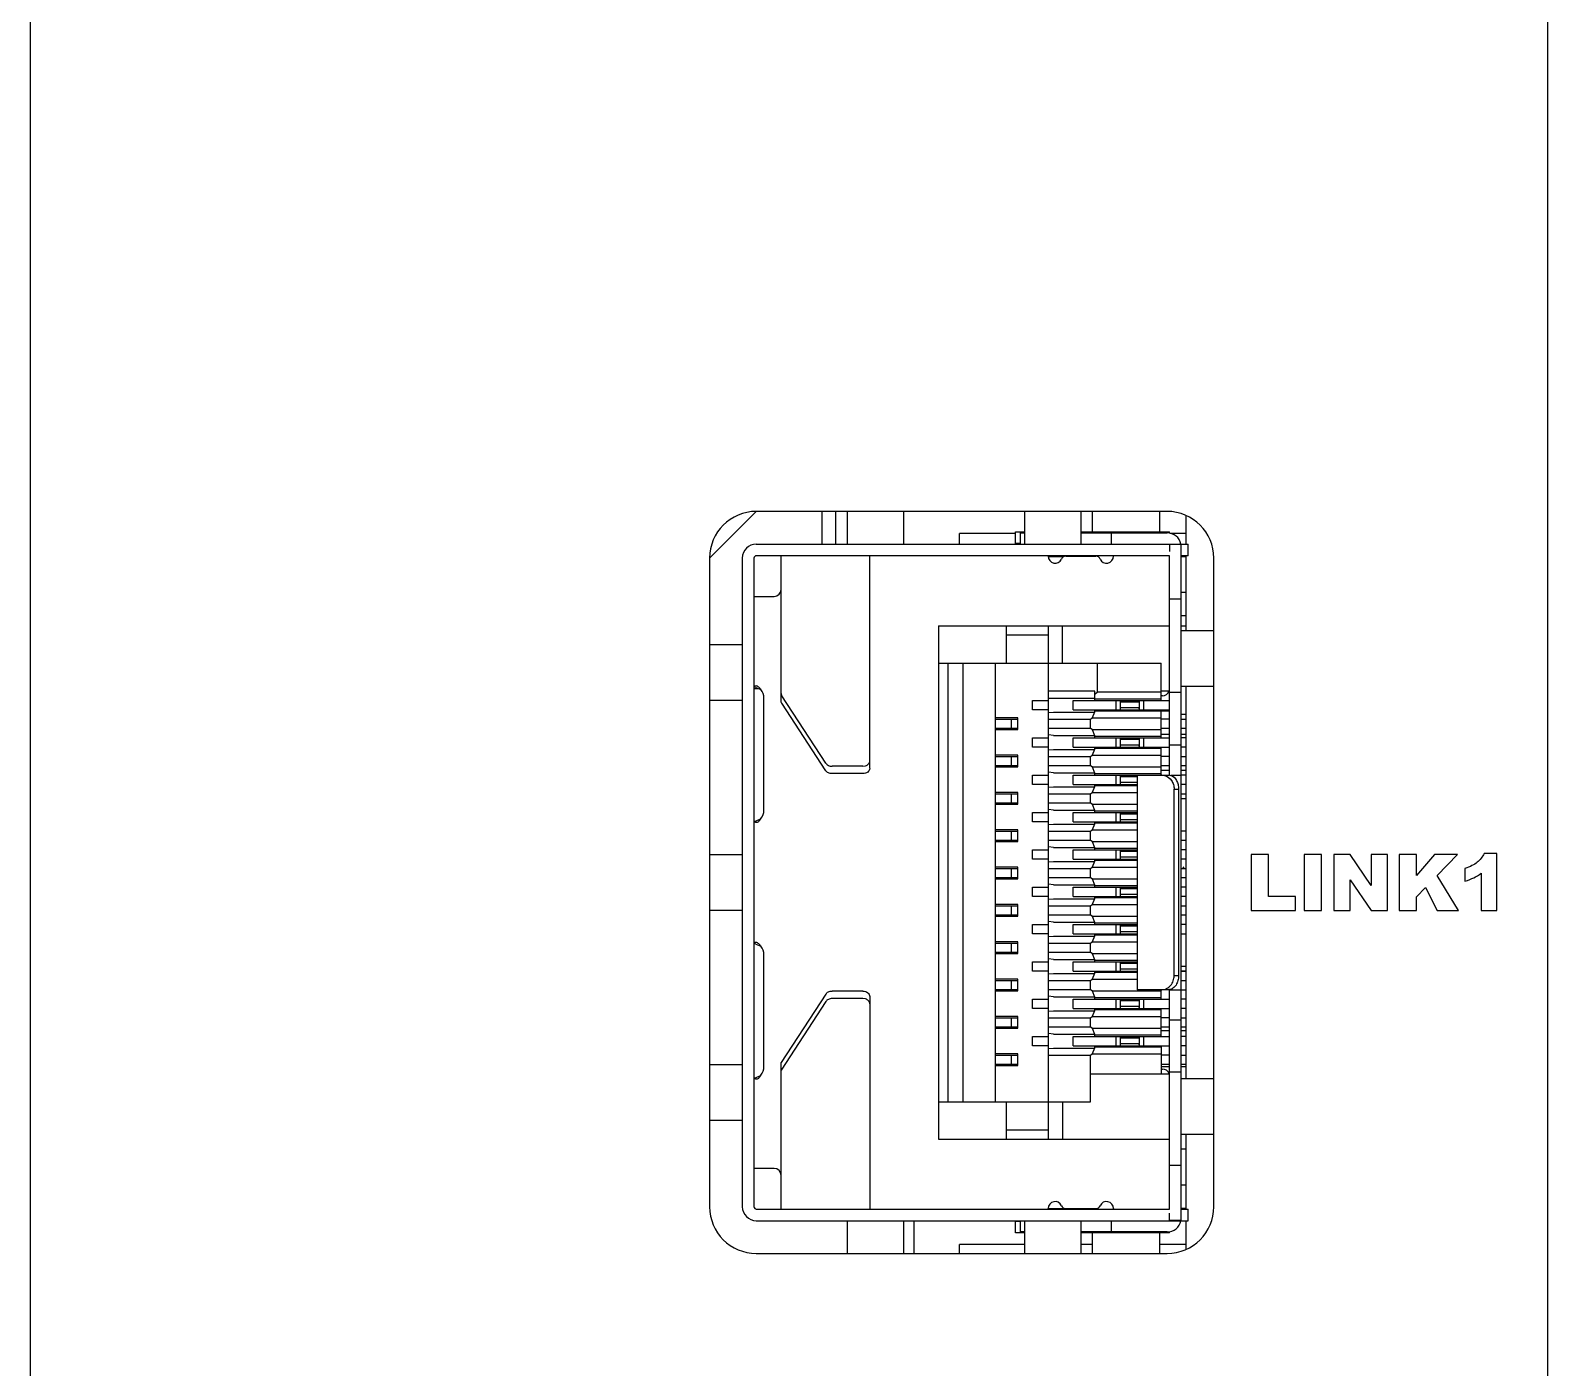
# Model space of a CAD drawing. Header units: inches. Extents: x 0 to 32, y 0 to 130.
# Drawn here: x -0.25 to 32.25, y 36.34 to 65 of the extents above; entities that cross this region are included whole.
import ezdxf

# ---------------------------------------------------------------- set-up
doc = ezdxf.new("R2010")
doc.units = ezdxf.units.IN
doc.header["$LTSCALE"] = 1.21
doc.header["$MEASUREMENT"] = 0
doc.layers.get('0').update_dxf_attribs({"linetype": 'CONTINUOUS'})
for name, color, linetype in [('02___PRT_ALL_AXES', 7, 'CONTINUOUS'), ('03___PRT_ALL_CURVES', 7, 'CONTINUOUS'), ('ECAD_PULSE_HX5401NL', 7, 'CONTINUOUS'), ('ECAD_TE_1734099-5', 7, 'CONTINUOUS')]:
    doc.layers.add(name, color=color, linetype=linetype)

msp = doc.modelspace()

# ---------------------------------------------------------------- linework, layer by layer
at = {"color": 7, "linetype": 'Continuous'}
for p, q in [((-0.25, 6), (-0.25, 91.8)), ((32.25, 91.8), (32.25, 6)), ((24.1, 54.69), (15.3, 54.69)), ((17, 53.99), (17, 54.69)), ((17.25, 53.99), (17.25, 54.69)), ((18.45, 54.69), (18.45, 53.99)), ((21.05, 53.99), (21.05, 54.69)), ((22.25, 54.69), (22.25, 53.99)), ((22.5, 54.253), (22.5, 54.69)), ((23.94, 54.253), (23.94, 54.69)), ((24.5, 54.595), (24.5, 53.99)), ((15.3, 53.99), (24.55, 53.99)), ((19.65, 53.99), (19.65, 54.22)), ((20.85, 54.22), (19.65, 54.22)), ((20.85, 53.99), (20.85, 54.253)), ((20.85, 54.253), (21.05, 54.253)), ((20.95, 54.003), (20.85, 54.003)), ((20.95, 54.23), (20.95, 53.99)), ((20.95, 54.23), (21.05, 54.23)), ((22.25, 54.253), (24.15, 54.253)), ((22.48, 54.24), (22.25, 54.24)), ((22.25, 54.23), (24.1, 54.23)), ((22.9, 54.23), (22.9, 53.99)), ((24.15, 54.221), (24.15, 54.253)), ((24.15, 53.99), (24.15, 53.83)), ((24.4, 53.98), (24.15, 53.98)), ((24.5, 54.22), (24.163, 54.22)), ((24.4, 39.5), (24.4, 53.98)), ((24.55, 53.74), (24.55, 53.99)), ((14.3, 53.69), (14.3, 39.79)), ((15, 53.69), (15, 39.79)), ((15.25, 53.69), (15.25, 39.79)), ((24.15, 53.74), (15.3, 53.74)), ((15.83, 50.63), (15.83, 53.74)), ((17.73, 49.185), (17.73, 53.74)), ((21.55, 53.74), (21.55, 53.73)), ((21.887, 53.72), (21.55, 53.72)), ((21.929, 53.73), (22.571, 53.73)), ((22.95, 53.73), (22.95, 53.741)), ((24.15, 49.04), (24.15, 53.74)), ((24.55, 53.74), (24.4, 53.74)), ((24.5, 53.72), (24.4, 53.72)), ((24.5, 53.74), (24.5, 52.14)), ((25.1, 39.79), (25.1, 53.69)), ((15.25, 52.87), (15.68, 52.87)), ((24.4, 52.81), (24.15, 52.81)), ((24.5, 52.95), (24.4, 52.95)), ((24.5, 52.45), (24.4, 52.45)), ((19.2, 52.24), (19.2, 41.24)), ((19.2, 52.24), (24.15, 52.24)), ((20.66, 51.44), (20.66, 52.24)), ((21.56, 52.04), (20.66, 52.04)), ((21.56, 41.24), (21.56, 52.24)), ((21.86, 51.44), (21.86, 52.24)), ((24.4, 52.24), (24.5, 52.24)), ((24.4, 52.14), (25.1, 52.14)), ((14.3, 51.84), (15, 51.84)), ((19.2, 51.44), (23.97, 51.44)), ((19.4, 51.44), (19.4, 42.04)), ((19.72, 51.44), (19.72, 42.04)), ((20.42, 42.04), (20.42, 51.44)), ((22.61, 50.815), (22.61, 51.44)), ((23.97, 50.64), (23.97, 51.44)), ((15.289, 50.919), (15.4, 50.873)), ((16.789, 49.294), (15.846, 50.739)), ((22.55, 50.84), (21.56, 50.84)), ((22.55, 50.64), (22.55, 50.84)), ((22.61, 50.815), (22.55, 50.764)), ((23.97, 50.815), (22.61, 50.815)), ((24.15, 50.84), (23.97, 50.84)), ((24, 50.74), (23.97, 50.74)), ((24.4, 50.81), (24.15, 50.81)), ((25.1, 50.94), (24.4, 50.94)), ((24.5, 50.94), (24.5, 42.54)), ((15, 50.64), (14.3, 50.64)), ((15.462, 48.29), (15.462, 50.69)), ((16.789, 49.133), (15.846, 50.579)), ((21.215, 50.44), (21.215, 50.64)), ((21.215, 50.64), (21.56, 50.64)), ((21.56, 50.44), (21.215, 50.44)), ((21.56, 50.69), (22.55, 50.69)), ((21.56, 50.38), (21.662, 50.39)), ((21.662, 50.39), (22.55, 50.39)), ((22.088, 50.44), (22.088, 50.64)), ((22.088, 50.64), (24.15, 50.64)), ((22.088, 50.44), (24.15, 50.44)), ((22.547, 50.39), (22.495, 50.265)), ((23.97, 50.665), (22.55, 50.665)), ((22.55, 50.39), (22.55, 50.44)), ((22.55, 50.415), (23.97, 50.415)), ((23.002, 50.64), (23.002, 50.44)), ((23.1, 50.45), (23.1, 50.63)), ((23.5, 50.6), (23.1, 50.6)), ((23.5, 50.48), (23.1, 50.48)), ((23.5, 50.617), (23.5, 50.623)), ((23.5, 50.617), (23.5, 50.463)), ((23.5, 50.457), (23.5, 50.463)), ((23.598, 50.44), (23.598, 50.64)), ((23.97, 49.84), (23.97, 50.44)), ((24.15, 50.41), (23.97, 50.41)), ((20.9, 50.265), (20.42, 50.265)), ((20.42, 50.24), (20.9, 50.24)), ((20.765, 50.04), (20.765, 50.24)), ((20.9, 50.015), (20.9, 50.265)), ((21.56, 50.24), (22.46, 50.24)), ((22.46, 50.24), (22.495, 50.265)), ((22.46, 50.04), (22.46, 50.24)), ((22.495, 50.265), (23.97, 50.265)), ((24.15, 50.24), (23.97, 50.24)), ((24.5, 50.34), (24.4, 50.34)), ((24.4, 50.24), (24.5, 50.24)), ((20.9, 50.04), (20.42, 50.04)), ((20.42, 50.015), (20.9, 50.015)), ((21.215, 49.64), (21.215, 49.84)), ((21.215, 49.84), (21.56, 49.84)), ((22.46, 50.04), (21.56, 50.04)), ((21.662, 49.89), (21.56, 49.9)), ((21.662, 49.89), (22.55, 49.89)), ((22.088, 49.64), (22.088, 49.84)), ((22.088, 49.84), (24.15, 49.84)), ((22.495, 50.015), (22.46, 50.04)), ((22.495, 50.015), (22.547, 49.89)), ((22.495, 50.015), (23.97, 50.015)), ((22.55, 49.84), (22.55, 49.89)), ((23.97, 49.865), (22.55, 49.865)), ((23.002, 49.84), (23.002, 49.64)), ((23.1, 49.65), (23.1, 49.83)), ((23.5, 49.8), (23.1, 49.8)), ((23.5, 49.817), (23.5, 49.823)), ((23.5, 49.817), (23.5, 49.663)), ((23.598, 49.64), (23.598, 49.84)), ((24.15, 50.04), (23.97, 50.04)), ((24.15, 49.91), (23.97, 49.91)), ((24.5, 50.04), (24.4, 50.04)), ((24.5, 49.91), (24.4, 49.91)), ((24.5, 49.84), (24.4, 49.84)), ((20.9, 49.465), (20.42, 49.465)), ((20.42, 49.44), (20.9, 49.44)), ((20.765, 49.24), (20.765, 49.44)), ((20.9, 49.215), (20.9, 49.465)), ((21.56, 49.64), (21.215, 49.64)), ((21.56, 49.58), (21.662, 49.59)), ((21.56, 49.44), (22.46, 49.44)), ((21.662, 49.59), (22.55, 49.59)), ((22.088, 49.64), (24.15, 49.64)), ((22.46, 49.44), (22.495, 49.465)), ((22.46, 49.24), (22.46, 49.44)), ((22.547, 49.59), (22.495, 49.465)), ((22.495, 49.465), (23.97, 49.465)), ((22.55, 49.59), (22.55, 49.64)), ((22.55, 49.615), (23.97, 49.615)), ((23.5, 49.68), (23.1, 49.68)), ((23.5, 49.657), (23.5, 49.663)), ((23.97, 49.04), (23.97, 49.64)), ((24.15, 49.44), (23.97, 49.44)), ((24.15, 49.69), (24.4, 49.69)), ((24.5, 49.64), (24.4, 49.64)), ((24.4, 49.44), (24.5, 49.44)), ((17.58, 49.23), (16.923, 49.23)), ((17.58, 49.23), (17.638, 49.239)), ((20.9, 49.24), (20.42, 49.24)), ((20.42, 49.215), (20.9, 49.215)), ((22.46, 49.24), (21.56, 49.24)), ((21.662, 49.09), (21.56, 49.1)), ((21.662, 49.09), (22.55, 49.09)), ((22.495, 49.215), (22.46, 49.24)), ((22.495, 49.215), (22.547, 49.09)), ((22.495, 49.215), (23.97, 49.215)), ((22.55, 49.04), (22.55, 49.09)), ((24.15, 49.24), (23.97, 49.24)), ((24.15, 49.14), (23.97, 49.14)), ((24.5, 49.24), (24.4, 49.24)), ((24.5, 49.14), (24.4, 49.14)), ((17.58, 49.07), (16.923, 49.07)), ((21.215, 48.84), (21.215, 49.04)), ((21.215, 49.04), (21.56, 49.04)), ((21.56, 48.84), (21.215, 48.84)), ((21.56, 48.78), (21.662, 48.79)), ((21.662, 48.79), (22.55, 48.79)), ((22.088, 48.84), (22.088, 49.04)), ((22.088, 49.04), (24.134, 49.04)), ((22.088, 48.84), (23.46, 48.84)), ((22.547, 48.79), (22.495, 48.665)), ((23.97, 49.065), (22.55, 49.065)), ((22.55, 48.79), (22.55, 48.84)), ((22.55, 48.815), (23.46, 48.815)), ((23.002, 49.04), (23.002, 48.84)), ((23.1, 48.85), (23.1, 49.03)), ((23.46, 49), (23.1, 49)), ((23.46, 48.88), (23.1, 48.88)), ((23.46, 49.04), (23.46, 44.44)), ((24.04, 49.033), (23.987, 49.04)), ((24.15, 49.038), (24.177, 49.033)), ((24.177, 49.04), (24.4, 49.04)), ((24.5, 49.04), (24.4, 49.04)), ((24.5, 48.84), (24.4, 48.84)), ((20.9, 48.665), (20.42, 48.665)), ((20.42, 48.64), (20.9, 48.64)), ((20.9, 48.44), (20.42, 48.44)), ((20.765, 48.44), (20.765, 48.64)), ((20.9, 48.415), (20.9, 48.665)), ((21.56, 48.64), (22.46, 48.64)), ((22.46, 48.44), (21.56, 48.44)), ((22.46, 48.64), (22.495, 48.665)), ((22.46, 48.44), (22.46, 48.64)), ((22.495, 48.415), (22.46, 48.44)), ((22.495, 48.665), (23.46, 48.665)), ((24.25, 44.74), (24.25, 48.74)), ((24.25, 48.74), (24.346, 48.74)), ((24.346, 48.74), (24.346, 44.74)), ((24.4, 48.64), (24.5, 48.64)), ((24.4, 48.54), (24.5, 48.54)), ((20.42, 48.415), (20.9, 48.415)), ((21.215, 48.04), (21.215, 48.24)), ((21.215, 48.24), (21.56, 48.24)), ((21.662, 48.29), (21.56, 48.3)), ((21.662, 48.29), (22.55, 48.29)), ((22.088, 48.04), (22.088, 48.24)), ((22.088, 48.24), (23.46, 48.24)), ((22.495, 48.415), (22.547, 48.29)), ((22.495, 48.415), (23.46, 48.415)), ((22.55, 48.24), (22.55, 48.29)), ((23.46, 48.265), (22.55, 48.265)), ((23.002, 48.24), (23.002, 48.04)), ((23.1, 48.05), (23.1, 48.23)), ((23.46, 48.2), (23.1, 48.2)), ((20.9, 47.865), (20.42, 47.865)), ((20.42, 47.84), (20.9, 47.84)), ((20.765, 47.64), (20.765, 47.84)), ((20.9, 47.615), (20.9, 47.865)), ((21.56, 48.04), (21.215, 48.04)), ((21.56, 47.98), (21.662, 47.99)), ((21.56, 47.84), (22.46, 47.84)), ((21.662, 47.99), (22.55, 47.99)), ((22.088, 48.04), (23.46, 48.04)), ((22.46, 47.84), (22.495, 47.865)), ((22.46, 47.64), (22.46, 47.84)), ((22.547, 47.99), (22.495, 47.865)), ((22.495, 47.865), (23.46, 47.865)), ((22.55, 47.99), (22.55, 48.04)), ((22.55, 48.015), (23.46, 48.015)), ((23.46, 48.08), (23.1, 48.08)), ((24.5, 47.84), (24.4, 47.84)), ((20.9, 47.64), (20.42, 47.64)), ((20.42, 47.615), (20.9, 47.615)), ((22.46, 47.64), (21.56, 47.64)), ((21.662, 47.49), (21.56, 47.5)), ((21.662, 47.49), (22.55, 47.49)), ((22.495, 47.615), (22.46, 47.64)), ((22.495, 47.615), (22.547, 47.49)), ((22.495, 47.615), (23.46, 47.615)), ((22.55, 47.44), (22.55, 47.49)), ((23.46, 47.465), (22.55, 47.465)), ((24.5, 47.64), (24.4, 47.64)), ((14.3, 47.34), (15, 47.34)), ((21.215, 47.24), (21.215, 47.44)), ((21.215, 47.44), (21.56, 47.44)), ((21.56, 47.24), (21.215, 47.24)), ((21.56, 47.18), (21.662, 47.19)), ((21.662, 47.19), (22.55, 47.19)), ((22.088, 47.24), (22.088, 47.44)), ((22.088, 47.44), (23.46, 47.44)), ((22.088, 47.24), (23.46, 47.24)), ((22.547, 47.19), (22.495, 47.065)), ((22.55, 47.19), (22.55, 47.24)), ((22.55, 47.215), (23.46, 47.215)), ((23.002, 47.44), (23.002, 47.24)), ((23.1, 47.25), (23.1, 47.43)), ((23.46, 47.4), (23.1, 47.4)), ((23.46, 47.28), (23.1, 47.28)), ((24.5, 47.44), (24.4, 47.44)), ((24.5, 47.24), (24.4, 47.24)), ((20.9, 47.065), (20.42, 47.065)), ((20.42, 47.04), (20.9, 47.04)), ((20.9, 46.84), (20.42, 46.84)), ((20.42, 46.815), (20.9, 46.815)), ((20.765, 46.84), (20.765, 47.04)), ((20.9, 46.815), (20.9, 47.065)), ((21.56, 47.04), (22.46, 47.04)), ((22.46, 46.84), (21.56, 46.84)), ((22.46, 47.04), (22.495, 47.065)), ((22.46, 46.84), (22.46, 47.04)), ((22.495, 46.815), (22.46, 46.84)), ((22.495, 47.065), (23.46, 47.065)), ((22.495, 46.815), (22.547, 46.69)), ((22.495, 46.815), (23.46, 46.815)), ((24.4, 47.04), (24.5, 47.04)), ((24.5, 46.84), (24.4, 46.84)), ((21.215, 46.44), (21.215, 46.64)), ((21.215, 46.64), (21.56, 46.64)), ((21.662, 46.69), (21.56, 46.7)), ((21.662, 46.69), (22.55, 46.69)), ((22.088, 46.44), (22.088, 46.64)), ((22.088, 46.64), (23.46, 46.64)), ((22.55, 46.64), (22.55, 46.69)), ((23.46, 46.665), (22.55, 46.665)), ((23.002, 46.64), (23.002, 46.44)), ((23.1, 46.45), (23.1, 46.63)), ((23.46, 46.6), (23.1, 46.6)), ((23.46, 46.48), (23.1, 46.48)), ((24.5, 46.64), (24.4, 46.64)), ((20.9, 46.265), (20.42, 46.265)), ((20.42, 46.24), (20.9, 46.24)), ((20.765, 46.04), (20.765, 46.24)), ((20.9, 46.015), (20.9, 46.265)), ((21.56, 46.44), (21.215, 46.44)), ((21.56, 46.38), (21.662, 46.39)), ((21.56, 46.24), (22.46, 46.24)), ((21.662, 46.39), (22.55, 46.39)), ((22.088, 46.44), (23.46, 46.44)), ((22.46, 46.24), (22.495, 46.265)), ((22.46, 46.04), (22.46, 46.24)), ((22.547, 46.39), (22.495, 46.265)), ((22.495, 46.265), (23.46, 46.265)), ((22.55, 46.39), (22.55, 46.44)), ((22.55, 46.415), (23.46, 46.415)), ((24.5, 46.44), (24.4, 46.44)), ((24.4, 46.24), (24.5, 46.24)), ((15, 46.14), (14.3, 46.14)), ((20.9, 46.04), (20.42, 46.04)), ((20.42, 46.015), (20.9, 46.015)), ((21.215, 45.64), (21.215, 45.84)), ((21.215, 45.84), (21.56, 45.84)), ((22.46, 46.04), (21.56, 46.04)), ((21.662, 45.89), (21.56, 45.9)), ((21.662, 45.89), (22.55, 45.89)), ((22.088, 45.64), (22.088, 45.84)), ((22.088, 45.84), (23.46, 45.84)), ((22.495, 46.015), (22.46, 46.04)), ((22.495, 46.015), (22.547, 45.89)), ((22.495, 46.015), (23.46, 46.015)), ((22.55, 45.84), (22.55, 45.89)), ((23.46, 45.865), (22.55, 45.865)), ((23.002, 45.84), (23.002, 45.64)), ((23.1, 45.65), (23.1, 45.83)), ((24.5, 46.04), (24.4, 46.04)), ((24.5, 45.84), (24.4, 45.84)), ((21.56, 45.64), (21.215, 45.64)), ((21.56, 45.58), (21.662, 45.59)), ((21.662, 45.59), (22.55, 45.59)), ((22.088, 45.64), (23.46, 45.64)), ((22.547, 45.59), (22.495, 45.465)), ((22.55, 45.59), (22.55, 45.64)), ((22.55, 45.615), (23.46, 45.615)), ((23.46, 45.8), (23.1, 45.8)), ((23.46, 45.68), (23.1, 45.68)), ((24.4, 45.64), (24.5, 45.64)), ((15.289, 45.419), (15.4, 45.373)), ((15.462, 42.79), (15.462, 45.19)), ((20.9, 45.465), (20.42, 45.465)), ((20.42, 45.44), (20.9, 45.44)), ((20.9, 45.24), (20.42, 45.24)), ((20.42, 45.215), (20.9, 45.215)), ((20.765, 45.24), (20.765, 45.44)), ((20.9, 45.215), (20.9, 45.465)), ((21.56, 45.44), (22.46, 45.44)), ((22.46, 45.24), (21.56, 45.24)), ((22.46, 45.44), (22.495, 45.465)), ((22.46, 45.24), (22.46, 45.44)), ((22.495, 45.215), (22.46, 45.24)), ((22.495, 45.465), (23.46, 45.465)), ((22.495, 45.215), (22.547, 45.09)), ((22.495, 45.215), (23.46, 45.215)), ((21.215, 44.84), (21.215, 45.04)), ((21.215, 45.04), (21.56, 45.04)), ((21.662, 45.09), (21.56, 45.1)), ((21.662, 45.09), (22.55, 45.09)), ((22.088, 44.84), (22.088, 45.04)), ((22.088, 45.04), (23.46, 45.04)), ((22.55, 45.04), (22.55, 45.09)), ((23.46, 45.065), (22.55, 45.065)), ((23.002, 45.04), (23.002, 44.84)), ((23.1, 44.85), (23.1, 45.03)), ((23.46, 45), (23.1, 45)), ((23.46, 44.88), (23.1, 44.88)), ((24.5, 44.94), (24.4, 44.94)), ((20.9, 44.665), (20.42, 44.665)), ((20.42, 44.64), (20.9, 44.64)), ((20.765, 44.44), (20.765, 44.64)), ((20.9, 44.415), (20.9, 44.665)), ((21.56, 44.84), (21.215, 44.84)), ((21.56, 44.78), (21.662, 44.79)), ((21.56, 44.64), (22.46, 44.64)), ((21.662, 44.79), (22.55, 44.79)), ((22.088, 44.84), (23.46, 44.84)), ((22.46, 44.64), (22.495, 44.665)), ((22.46, 44.44), (22.46, 44.64)), ((22.547, 44.79), (22.495, 44.665)), ((22.495, 44.665), (23.46, 44.665)), ((22.55, 44.79), (22.55, 44.84)), ((22.55, 44.815), (23.46, 44.815)), ((24.346, 44.74), (24.25, 44.74)), ((24.5, 44.84), (24.4, 44.84)), ((24.5, 44.83), (24.4, 44.83)), ((24.4, 44.64), (24.5, 44.64)), ((16.789, 44.347), (15.83, 42.877)), ((17.58, 44.41), (16.923, 44.41)), ((17.58, 44.25), (16.923, 44.25)), ((17.638, 44.241), (17.58, 44.25)), ((17.73, 44.295), (17.73, 39.74)), ((20.9, 44.44), (20.42, 44.44)), ((20.42, 44.415), (20.9, 44.415)), ((21.215, 44.04), (21.215, 44.24)), ((21.215, 44.24), (21.56, 44.24)), ((22.46, 44.44), (21.56, 44.44)), ((21.662, 44.29), (21.56, 44.3)), ((21.662, 44.29), (22.55, 44.29)), ((22.088, 44.04), (22.088, 44.24)), ((22.088, 44.24), (24.15, 44.24)), ((22.495, 44.415), (22.46, 44.44)), ((22.495, 44.415), (22.547, 44.29)), ((22.495, 44.415), (23.97, 44.415)), ((22.55, 44.24), (22.55, 44.29)), ((23.97, 44.265), (22.55, 44.265)), ((23.002, 44.24), (23.002, 44.04)), ((23.1, 44.05), (23.1, 44.23)), ((23.5, 44.2), (23.1, 44.2)), ((24.134, 44.44), (23.46, 44.44)), ((23.5, 44.217), (23.5, 44.223)), ((23.5, 44.217), (23.5, 44.063)), ((23.598, 44.04), (23.598, 44.24)), ((23.97, 44.24), (23.97, 44.44)), ((24.15, 44.441), (24.134, 44.44)), ((24.15, 39.74), (24.15, 44.44)), ((24.15, 44.44), (24.5, 44.44)), ((24.5, 44.24), (24.4, 44.24)), ((16.789, 44.186), (15.83, 42.716)), ((21.56, 44.04), (21.215, 44.04)), ((21.56, 43.98), (21.662, 43.99)), ((21.662, 43.99), (22.55, 43.99)), ((22.088, 44.04), (24.15, 44.04)), ((22.547, 43.99), (22.495, 43.865)), ((22.55, 43.99), (22.55, 44.04)), ((22.55, 44.015), (23.97, 44.015)), ((23.5, 44.08), (23.1, 44.08)), ((23.5, 44.057), (23.5, 44.063)), ((23.97, 43.44), (23.97, 44.04)), ((24.5, 44.04), (24.4, 44.04)), ((20.9, 43.865), (20.42, 43.865)), ((20.42, 43.84), (20.9, 43.84)), ((20.9, 43.64), (20.42, 43.64)), ((20.42, 43.615), (20.9, 43.615)), ((20.765, 43.64), (20.765, 43.84)), ((20.9, 43.615), (20.9, 43.865)), ((21.56, 43.84), (22.46, 43.84)), ((22.46, 43.64), (21.56, 43.64)), ((22.46, 43.84), (22.495, 43.865)), ((22.46, 43.64), (22.46, 43.84)), ((22.495, 43.615), (22.46, 43.64)), ((22.495, 43.865), (23.97, 43.865)), ((22.495, 43.615), (22.547, 43.49)), ((22.495, 43.615), (23.97, 43.615)), ((24.15, 43.84), (23.97, 43.84)), ((24.15, 43.64), (23.97, 43.64)), ((24.15, 43.56), (23.97, 43.56)), ((24.4, 43.79), (24.15, 43.79)), ((24.4, 43.84), (24.5, 43.84)), ((24.5, 43.64), (24.4, 43.64)), ((24.5, 43.56), (24.4, 43.56)), ((21.215, 43.24), (21.215, 43.44)), ((21.215, 43.44), (21.56, 43.44)), ((21.56, 43.24), (21.215, 43.24)), ((21.662, 43.49), (21.56, 43.5)), ((21.662, 43.49), (22.55, 43.49)), ((22.088, 43.24), (22.088, 43.44)), ((22.088, 43.44), (24.15, 43.44)), ((22.088, 43.24), (24.15, 43.24)), ((22.55, 43.44), (22.55, 43.49)), ((23.97, 43.465), (22.55, 43.465)), ((22.55, 43.19), (22.55, 43.24)), ((23.002, 43.44), (23.002, 43.24)), ((23.1, 43.25), (23.1, 43.43)), ((23.5, 43.4), (23.1, 43.4)), ((23.5, 43.28), (23.1, 43.28)), ((23.5, 43.417), (23.5, 43.423)), ((23.5, 43.417), (23.5, 43.263)), ((23.5, 43.257), (23.5, 43.263)), ((23.598, 43.24), (23.598, 43.44)), ((23.97, 43.24), (23.97, 42.64)), ((24.5, 43.44), (24.4, 43.44)), ((24.5, 43.24), (24.4, 43.24)), ((20.9, 43.065), (20.42, 43.065)), ((20.42, 43.04), (20.9, 43.04)), ((20.765, 42.84), (20.765, 43.04)), ((20.9, 42.815), (20.9, 43.065)), ((21.56, 43.18), (21.662, 43.19)), ((21.56, 43.04), (22.46, 43.04)), ((21.662, 43.19), (22.55, 43.19)), ((22.46, 43.04), (22.495, 43.065)), ((22.46, 42.04), (22.46, 43.04)), ((22.547, 43.19), (22.495, 43.065)), ((22.495, 43.065), (23.97, 43.065)), ((22.55, 43.215), (23.97, 43.215)), ((24.15, 43.04), (23.97, 43.04)), ((24.4, 43.04), (24.5, 43.04)), ((14.3, 42.84), (15, 42.84)), ((15.83, 39.74), (15.83, 42.877)), ((20.9, 42.84), (20.42, 42.84)), ((20.42, 42.815), (20.9, 42.815)), ((22.46, 42.64), (24.15, 42.64)), ((24.15, 42.84), (23.97, 42.84)), ((24.15, 42.79), (23.97, 42.79)), ((23.97, 42.74), (24, 42.74)), ((24.4, 42.67), (24.15, 42.67)), ((24.5, 42.84), (24.4, 42.84)), ((24.5, 42.79), (24.4, 42.79)), ((24.4, 42.54), (25.1, 42.54)), ((19.2, 42.04), (22.46, 42.04)), ((20.66, 41.24), (20.66, 42.04)), ((21.86, 42.04), (21.86, 41.24)), ((15, 41.64), (14.3, 41.64)), ((20.66, 41.44), (21.56, 41.44)), ((25.1, 41.34), (24.4, 41.34)), ((24.5, 41.34), (24.5, 39.74)), ((19.2, 41.24), (24.15, 41.24)), ((24.5, 41.02), (24.4, 41.02)), ((24.4, 40.67), (24.15, 40.67)), ((15.68, 40.61), (15.25, 40.61)), ((24.5, 40.25), (24.4, 40.25)), ((15.3, 39.74), (24.15, 39.74)), ((21.55, 39.74), (21.55, 39.75)), ((21.55, 39.75), (22.571, 39.75)), ((22.95, 39.75), (22.95, 39.74)), ((24.15, 39.49), (24.15, 39.65)), ((24.5, 39.75), (24.4, 39.75)), ((24.4, 39.74), (24.55, 39.74)), ((24.55, 39.49), (24.55, 39.74)), ((15.3, 39.49), (24.55, 39.49)), ((17.25, 38.79), (17.25, 39.49)), ((18.45, 39.49), (18.45, 38.79)), ((20.85, 39.228), (20.85, 39.49)), ((20.85, 39.478), (20.95, 39.478)), ((20.95, 39.49), (20.95, 39.25)), ((21.05, 38.79), (21.05, 39.49)), ((22.25, 39.49), (22.25, 38.79)), ((22.9, 39.49), (22.9, 39.25)), ((24.15, 39.5), (24.4, 39.5)), ((24.5, 39.49), (24.5, 38.885)), ((21.05, 39.228), (20.85, 39.228)), ((21.05, 39.25), (20.95, 39.25)), ((24.1, 39.25), (22.25, 39.25)), ((22.48, 39.24), (22.25, 39.24)), ((24.15, 39.228), (22.25, 39.228)), ((22.5, 38.79), (22.5, 39.228)), ((23.94, 38.79), (23.94, 39.228)), ((24.15, 39.228), (24.15, 39.259)), ((15.3, 38.79), (24.1, 38.79)), ((19.65, 38.79), (19.65, 38.98)), ((21.05, 38.98), (19.65, 38.98)), ((22.5, 38.98), (22.25, 38.98)), ((24.5, 38.98), (23.94, 38.98))]:
    msp.add_line(p, q, dxfattribs=at)
at = {"color": 2, "linetype": 'Continuous'}
for p, q in [((14.3, 53.69), (15.3, 54.69)), ((24.435, 47.04), (24.467, 47.073))]:
    msp.add_line(p, q, dxfattribs=at)
at = {"color": 7, "linetype": 'Continuous'}
for centre, radius, start, end in [((15.3, 53.69), 1, 90, 180), ((24.1, 53.69), 1, 0, 90), ((15.3, 53.69), 0.3, 90, 180), ((22.48, 53.89), 0.35, 76.5805, 90), ((24.1, 53.93), 0.3, 11.7126, 90), ((15.3, 53.69), 0.05, 90, 180), ((21.7, 53.73), 0.15, 180, 336.4218), ((21.929, 53.63), 0.1, 90, 156.4218), ((22.571, 53.63), 0.1, 23.5782, 90), ((22.8, 53.73), 0.15, 203.5782, 0), ((15.68, 53.02), 0.15, 270, 0), ((14.978, 50.028), 0.943, 70.7091, 72.8413), ((15.162, 50.69), 0.3, 0, 37.6325), ((24, 50.89), 0.15, 270, 340.2953), ((24.121, 48.812), 0.228, 82.6473, 86.7705), ((15.162, 48.29), 0.3, 322.3675, 0), ((14.978, 44.528), 0.943, 70.7091, 72.8413), ((15.162, 45.19), 0.3, 0, 37.6325), ((15.162, 42.79), 0.3, 322.3675, 0), ((24, 42.59), 0.15, 19.7047, 90), ((15.68, 40.46), 0.15, 0, 90), ((15.3, 39.79), 1, 180, 270), ((15.3, 39.79), 0.3, 180, 270), ((15.3, 39.79), 0.05, 180, 270), ((21.7, 39.75), 0.15, 23.5782, 180), ((21.929, 39.85), 0.1, 203.5782, 270), ((22.571, 39.85), 0.1, 270, 336.4218), ((22.8, 39.75), 0.15, 0, 156.4218), ((24.1, 39.79), 1, 270, 0), ((24.1, 39.55), 0.3, 270, 348.2874), ((22.48, 39.59), 0.35, 270, 283.4195)]:
    msp.add_arc(centre, radius, start, end, dxfattribs=at)
for centre, major_axis, start_param, end_param in [((23.051, 50.623), (0.0496, 0), 0.131876, 0.339744), ((23.051, 50.457), (0.0496, 0), -0.339744, -0.131876), ((23.549, 50.623), (0, 0.0496), 1.231052, 1.570796), ((23.549, 50.457), (0, 0.0496), 1.570796, 1.910541), ((23.051, 49.823), (0.0496, 0), 0.131876, 0.339744), ((23.549, 49.823), (0, 0.0496), 1.231052, 1.570796), ((23.051, 49.657), (0.0496, 0), -0.339744, -0.131876), ((23.549, 49.657), (0.0496, 0), 3.141593, 3.481337), ((23.051, 49.023), (0.0496, 0), 0.131876, 0.339744), ((23.051, 48.857), (0.0496, 0), -0.339744, -0.131876), ((23.051, 48.223), (0.0496, 0), 0.131876, 0.339744), ((23.051, 48.057), (0.0496, 0), -0.339744, -0.131876), ((23.051, 47.423), (0.0496, 0), 0.131876, 0.339744), ((23.051, 47.257), (0.0496, 0), -0.339744, -0.131876), ((23.051, 46.623), (0.0496, 0), 0.131876, 0.339744), ((23.051, 46.457), (0, 0.0496), -1.910541, -1.702672), ((23.051, 45.823), (0.0496, 0), 0.131876, 0.339744), ((23.051, 45.657), (0.0496, 0), -0.339744, -0.131876), ((23.051, 45.023), (0.0496, 0), 0.131876, 0.339744), ((23.051, 44.857), (0.0496, 0), -0.339744, -0.131876), ((23.051, 44.223), (0.0496, 0), 0.131876, 0.339744), ((23.549, 44.223), (0, 0.0496), 1.231052, 1.570796), ((23.051, 44.057), (0.0496, 0), -0.339744, -0.131876), ((23.549, 44.057), (0.0496, 0), 3.141593, 3.481337), ((23.051, 43.423), (0.0496, 0), 0.131876, 0.339744), ((23.051, 43.257), (0.0496, 0), -0.339744, -0.131876), ((23.549, 43.423), (0, 0.0496), 1.231052, 1.570796), ((23.549, 43.257), (0, 0.0496), 1.570796, 1.910541)]:
    msp.add_ellipse(centre, major_axis=major_axis, ratio=1, start_param=start_param, end_param=end_param, dxfattribs=at)
for points, knots in [([(15.256, 50.929), (15.259, 50.936), (15.265, 50.951), (15.281, 50.958), (15.288, 50.958)], [0, 0, 0, 0, 0.519682, 1, 1, 1, 1]), ([(15.288, 50.958), (15.298, 50.958), (15.32, 50.95), (15.358, 50.922), (15.384, 50.893), (15.4, 50.873)], [0, 0, 0, 0, 0.208805, 0.459788, 1, 1, 1, 1]), ([(15.83, 50.791), (15.83, 50.778), (15.834, 50.759), (15.843, 50.743), (15.846, 50.739)], [0, 0, 0, 0, 0.741326, 1, 1, 1, 1]), ([(15.846, 50.579), (15.843, 50.583), (15.834, 50.599), (15.83, 50.617), (15.83, 50.63)], [0, 0, 0, 0, 0.258674, 1, 1, 1, 1]), ([(16.789, 49.294), (16.802, 49.273), (16.844, 49.24), (16.896, 49.23), (16.923, 49.23)], [0, 0, 0, 0, 0.472159, 1, 1, 1, 1]), ([(16.923, 49.07), (16.896, 49.07), (16.844, 49.08), (16.802, 49.113), (16.789, 49.133)], [0, 0, 0, 0, 0.52784, 1, 1, 1, 1]), ([(17.73, 49.185), (17.73, 49.169), (17.721, 49.137), (17.687, 49.1), (17.637, 49.075), (17.599, 49.07), (17.58, 49.07)], [0, 0, 0, 0, 0.218958, 0.457227, 0.720437, 1, 1, 1, 1]), ([(17.638, 49.239), (17.663, 49.247), (17.708, 49.272), (17.73, 49.322), (17.73, 49.345)], [0, 0, 0, 0, 0.536228, 1, 1, 1, 1]), ([(24.04, 49.033), (24.1, 49.019), (24.17, 48.965), (24.218, 48.883), (24.236, 48.837), (24.248, 48.789), (24.249, 48.756), (24.25, 48.74)], [0, 0, 0, 0, 0.485222, 0.61334, 0.744944, 0.873021, 1, 1, 1, 1]), ([(24.177, 49.033), (24.229, 49.018), (24.296, 48.947), (24.332, 48.852), (24.344, 48.789), (24.345, 48.756), (24.346, 48.74)], [0, 0, 0, 0, 0.457437, 0.726575, 0.863332, 1, 1, 1, 1]), ([(15.4, 48.107), (15.389, 48.1), (15.345, 48.075), (15.298, 48.055), (15.262, 48.043)], [0, 0, 0, 0, 0.254001, 1, 1, 1, 1]), ([(15.4, 48.107), (15.388, 48.086), (15.362, 48.05), (15.321, 48.022), (15.3, 48.022)], [0, 0, 0, 0, 0.533087, 1, 1, 1, 1]), ([(15.3, 48.022), (15.292, 48.022), (15.276, 48.027), (15.266, 48.039), (15.262, 48.046)], [0, 0, 0, 0, 0.512511, 1, 1, 1, 1]), ([(15.256, 45.429), (15.259, 45.436), (15.265, 45.451), (15.281, 45.458), (15.288, 45.458)], [0, 0, 0, 0, 0.519682, 1, 1, 1, 1]), ([(15.288, 45.458), (15.298, 45.458), (15.32, 45.45), (15.358, 45.422), (15.384, 45.393), (15.4, 45.373)], [0, 0, 0, 0, 0.208805, 0.459788, 1, 1, 1, 1]), ([(23.987, 44.44), (24.004, 44.441), (24.039, 44.444), (24.107, 44.47), (24.18, 44.529), (24.227, 44.611), (24.247, 44.684), (24.249, 44.721), (24.25, 44.74)], [0, 0, 0, 0, 0.120298, 0.2378, 0.488415, 0.744913, 0.872438, 1, 1, 1, 1]), ([(24.346, 44.74), (24.345, 44.722), (24.344, 44.686), (24.329, 44.618), (24.296, 44.54), (24.241, 44.478), (24.189, 44.449), (24.162, 44.443), (24.15, 44.441)], [0, 0, 0, 0, 0.139167, 0.276358, 0.544859, 0.789886, 0.901571, 1, 1, 1, 1]), ([(16.789, 44.347), (16.802, 44.367), (16.844, 44.4), (16.896, 44.41), (16.923, 44.41)], [0, 0, 0, 0, 0.472159, 1, 1, 1, 1]), ([(16.923, 44.25), (16.896, 44.25), (16.844, 44.24), (16.802, 44.207), (16.789, 44.186)], [0, 0, 0, 0, 0.52784, 1, 1, 1, 1]), ([(17.58, 44.41), (17.599, 44.41), (17.637, 44.405), (17.687, 44.38), (17.721, 44.343), (17.73, 44.311), (17.73, 44.295)], [0, 0, 0, 0, 0.279563, 0.542773, 0.781042, 1, 1, 1, 1]), ([(17.73, 44.135), (17.73, 44.158), (17.708, 44.208), (17.663, 44.233), (17.638, 44.241)], [0, 0, 0, 0, 0.463772, 1, 1, 1, 1]), ([(15.4, 42.607), (15.389, 42.6), (15.345, 42.575), (15.298, 42.555), (15.262, 42.543)], [0, 0, 0, 0, 0.254001, 1, 1, 1, 1]), ([(15.4, 42.607), (15.388, 42.586), (15.362, 42.55), (15.321, 42.522), (15.3, 42.522)], [0, 0, 0, 0, 0.533087, 1, 1, 1, 1]), ([(15.3, 42.522), (15.292, 42.522), (15.276, 42.527), (15.266, 42.539), (15.262, 42.546)], [0, 0, 0, 0, 0.512511, 1, 1, 1, 1])]:
    msp.add_open_spline(points, degree=3, knots=knots, dxfattribs=at)
at = {"layer": '02___PRT_ALL_AXES', "color": 7, "linetype": 'Continuous'}
for p, q in [((24.1, 54.69), (15.3, 54.69)), ((14.3, 53.69), (14.3, 39.79)), ((25.1, 39.79), (25.1, 53.69)), ((15.3, 38.79), (24.1, 38.79))]:
    msp.add_line(p, q, dxfattribs=at)
for centre, start, end in [((15.3, 53.69), 90, 180), ((24.1, 53.69), 0, 90), ((15.3, 39.79), 180, 270), ((24.1, 39.79), 270, 0)]:
    msp.add_arc(centre, 1, start, end, dxfattribs=at)
at = {"layer": '03___PRT_ALL_CURVES', "color": 4, "linetype": 'Continuous'}
for p, q in [((25.9, 47.34), (25.9, 46.14)), ((26.271, 47.34), (25.9, 47.34)), ((26.271, 46.435), (26.271, 47.34)), ((27.033, 47.34), (27.033, 46.14)), ((27.405, 47.34), (27.033, 47.34)), ((27.405, 46.14), (27.405, 47.34)), ((27.673, 47.34), (27.673, 46.14)), ((28.019, 47.34), (27.673, 47.34)), ((28.471, 46.675), (28.019, 47.34)), ((28.471, 47.34), (28.471, 46.675)), ((28.821, 47.34), (28.471, 47.34)), ((28.821, 46.14), (28.821, 47.34)), ((29.069, 47.34), (29.069, 46.14)), ((29.439, 47.34), (29.069, 47.34)), ((29.827, 47.34), (29.439, 46.887)), ((29.439, 46.887), (29.439, 47.34)), ((30.321, 47.34), (29.827, 47.34)), ((29.883, 46.887), (30.321, 47.34)), ((31.165, 47.36), (30.889, 47.36)), ((31.165, 46.14), (31.165, 47.36)), ((30.341, 46.14), (29.883, 46.887)), ((30.477, 47.039), (30.477, 46.765)), ((30.828, 46.94), (30.828, 46.14)), ((28.022, 46.14), (28.022, 46.798)), ((28.022, 46.798), (28.471, 46.14)), ((29.439, 46.432), (29.631, 46.633)), ((29.631, 46.633), (29.884, 46.14)), ((26.85, 46.435), (26.271, 46.435)), ((26.85, 46.14), (26.85, 46.435)), ((29.439, 46.14), (29.439, 46.432)), ((25.9, 46.14), (26.85, 46.14)), ((27.033, 46.14), (27.405, 46.14)), ((27.673, 46.14), (28.022, 46.14)), ((28.471, 46.14), (28.821, 46.14)), ((29.069, 46.14), (29.439, 46.14)), ((29.884, 46.14), (30.341, 46.14)), ((30.828, 46.14), (31.165, 46.14))]:
    msp.add_line(p, q, dxfattribs=at)
for points in [[(30.742, 47.171), (30.679, 47.119), (30.59, 47.075), (30.477, 47.039)], [(30.889, 47.36), (30.853, 47.285), (30.804, 47.221), (30.742, 47.171)], [(30.477, 46.765), (30.554, 46.788), (30.618, 46.813), (30.669, 46.839)], [(30.669, 46.839), (30.72, 46.864), (30.773, 46.898), (30.828, 46.94)]]:
    msp.add_open_spline(points, degree=3, dxfattribs=at)
at = {"layer": 'ECAD_PULSE_HX5401NL', "color": 7, "linetype": 'Continuous'}
for p, q in [((15.25, 50.895), (15.347, 50.895)), ((18.676, 39.49), (18.676, 38.79))]:
    msp.add_line(p, q, dxfattribs=at)
at = {"layer": 'ECAD_TE_1734099-5', "color": 7, "linetype": 'Continuous'}
msp.add_line((16.7, 54.69), (16.7, 53.99), dxfattribs=at)

doc.saveas('drawing.dxf')
